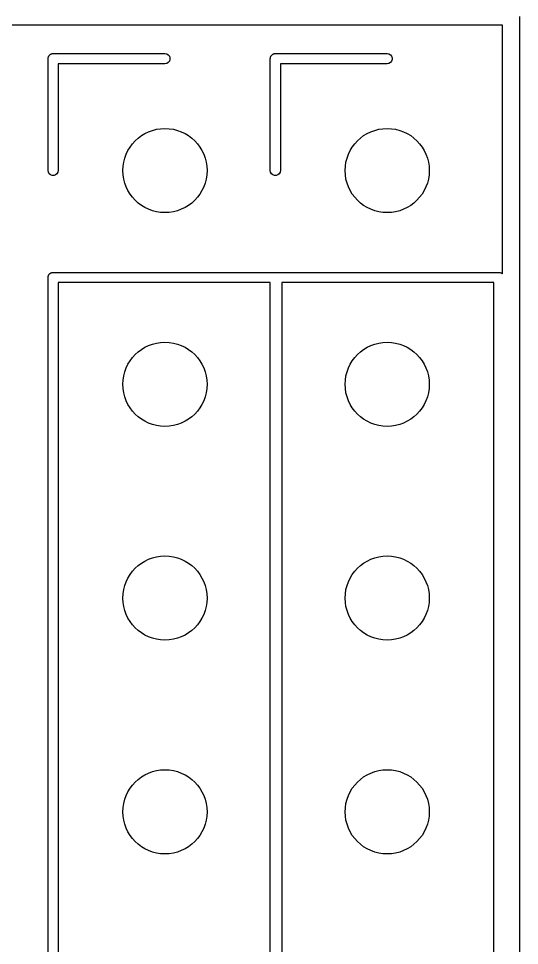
# Model space of a CAD drawing. Extents: x 10 to 287, y -200 to -10.
# Drawn here: x 137.35 to 143.31, y -59.5 to -48.49 of the extents above; entities that cross this region are included whole.
import ezdxf

# ---------------------------------------------------------------- set-up
doc = ezdxf.new("R2010")
doc.units = 0
doc.header["$MEASUREMENT"] = 0
doc.layers.add('BLACK', color=7, linetype='CONTINUOUS')

msp = doc.modelspace()

# ---------------------------------------------------------------- linework, layer by layer
at = {"layer": 'Black'}
for p, q in [((143.305, -48.4632), (143.305, -69.6976)), ((143.105, -48.5632), (130.91, -48.5632)), ((143.105, -51.5211), (143.105, -48.5632)), ((137.745, -48.9047), (137.75, -48.9029)), ((137.75, -48.9029), (137.755, -48.9029)), ((137.755, -48.9029), (137.76, -48.902)), ((137.76, -48.902), (139.09, -48.902)), ((139.09, -48.902), (139.111, -48.9056)), ((140.387, -48.9047), (140.392, -48.9029)), ((140.392, -48.9029), (140.397, -48.9029)), ((140.397, -48.9029), (140.402, -48.902)), ((140.402, -48.902), (141.732, -48.902)), ((141.732, -48.902), (141.753, -48.9056)), ((137.7, -48.962), (137.701, -48.9568)), ((137.7, -50.292), (137.7, -48.962)), ((137.701, -48.9516), (137.703, -48.9467)), ((137.701, -48.9568), (137.701, -48.9516)), ((137.703, -48.9467), (137.704, -48.9415)), ((137.704, -48.9415), (137.707, -48.9369)), ((137.707, -48.9369), (137.708, -48.932)), ((137.708, -48.932), (137.712, -48.928)), ((137.712, -48.928), (137.714, -48.9234)), ((137.714, -48.9234), (137.718, -48.9201)), ((137.718, -48.9201), (137.722, -48.916)), ((137.722, -48.916), (137.726, -48.9134)), ((137.726, -48.9134), (137.73, -48.91)), ((137.73, -48.91), (137.735, -48.9082)), ((137.735, -48.9082), (137.74, -48.9056)), ((137.74, -48.9056), (137.745, -48.9047)), ((139.111, -48.9056), (139.129, -48.916)), ((139.129, -49.008), (139.111, -49.0184)), ((139.129, -48.916), (139.142, -48.932)), ((139.142, -48.992), (139.129, -49.008)), ((139.142, -48.932), (139.149, -48.9516)), ((139.149, -48.9724), (139.142, -48.992)), ((139.149, -48.9516), (139.149, -48.9724)), ((140.342, -48.962), (140.343, -48.9568)), ((140.342, -50.292), (140.342, -48.962)), ((140.343, -48.9516), (140.345, -48.9467)), ((140.343, -48.9568), (140.343, -48.9516)), ((140.345, -48.9467), (140.346, -48.9415)), ((140.346, -48.9415), (140.348, -48.9369)), ((140.348, -48.9369), (140.35, -48.932)), ((140.35, -48.932), (140.353, -48.928)), ((140.353, -48.928), (140.356, -48.9234)), ((140.356, -48.9234), (140.36, -48.9201)), ((140.36, -48.9201), (140.363, -48.916)), ((140.363, -48.916), (140.368, -48.9134)), ((140.368, -48.9134), (140.372, -48.91)), ((140.372, -48.91), (140.377, -48.9082)), ((140.377, -48.9082), (140.381, -48.9056)), ((140.381, -48.9056), (140.387, -48.9047)), ((141.753, -48.9056), (141.771, -48.916)), ((141.771, -49.008), (141.753, -49.0184)), ((141.771, -48.916), (141.784, -48.932)), ((141.784, -48.992), (141.771, -49.008)), ((141.784, -48.932), (141.791, -48.9516)), ((141.791, -48.9724), (141.784, -48.992)), ((141.791, -48.9516), (141.791, -48.9724)), ((139.09, -49.022), (137.82, -49.022)), ((137.82, -49.022), (137.82, -50.292)), ((139.111, -49.0184), (139.09, -49.022)), ((141.732, -49.022), (140.462, -49.022)), ((140.462, -49.022), (140.462, -50.292)), ((141.753, -49.0184), (141.732, -49.022)), ((137.704, -50.3125), (137.7, -50.292)), ((137.714, -50.3306), (137.704, -50.3125)), ((137.73, -50.344), (137.714, -50.3306)), ((137.806, -50.3306), (137.79, -50.344)), ((137.817, -50.3125), (137.806, -50.3306)), ((137.82, -50.292), (137.817, -50.3125)), ((140.346, -50.3125), (140.342, -50.292)), ((140.356, -50.3306), (140.346, -50.3125)), ((140.372, -50.344), (140.356, -50.3306)), ((140.448, -50.3306), (140.432, -50.344)), ((140.458, -50.3125), (140.448, -50.3306)), ((140.462, -50.292), (140.458, -50.3125)), ((137.75, -50.3511), (137.73, -50.344)), ((137.771, -50.3511), (137.75, -50.3511)), ((137.79, -50.344), (137.771, -50.3511)), ((140.392, -50.3511), (140.372, -50.344)), ((140.412, -50.3511), (140.392, -50.3511)), ((140.432, -50.344), (140.412, -50.3511)), ((137.701, -51.5516), (137.703, -51.5467)), ((137.703, -51.5467), (137.704, -51.5415)), ((137.704, -51.5415), (137.707, -51.5369)), ((137.707, -51.5369), (137.708, -51.532)), ((137.708, -51.532), (137.712, -51.528)), ((137.712, -51.528), (137.714, -51.5234)), ((137.714, -51.5234), (137.718, -51.5201)), ((137.718, -51.5201), (137.722, -51.516)), ((137.722, -51.516), (137.726, -51.5134)), ((137.726, -51.5134), (137.73, -51.51)), ((137.73, -51.51), (137.735, -51.5082)), ((137.735, -51.5082), (137.74, -51.5056)), ((137.74, -51.5056), (137.745, -51.5047)), ((137.745, -51.5047), (137.75, -51.5029)), ((137.75, -51.5029), (137.755, -51.5029)), ((137.755, -51.5029), (137.76, -51.502)), ((137.76, -51.502), (140.42, -51.502)), ((140.42, -51.502), (143.062, -51.502)), ((143.062, -51.502), (143.067, -51.5029)), ((143.067, -51.5029), (143.072, -51.5029)), ((143.072, -51.5029), (143.077, -51.5047)), ((143.077, -51.5047), (143.083, -51.5056)), ((143.083, -51.5056), (143.087, -51.5082)), ((143.087, -51.5082), (143.092, -51.51)), ((143.092, -51.51), (143.096, -51.5134)), ((143.096, -51.5134), (143.101, -51.516)), ((143.101, -51.516), (143.104, -51.5201)), ((143.104, -51.5201), (143.105, -51.5211)), ((137.7, -51.562), (137.701, -51.5568)), ((137.7, -69.402), (137.7, -51.562)), ((137.701, -51.5568), (137.701, -51.5516)), ((137.82, -51.622), (137.82, -69.342)), ((140.342, -51.622), (137.82, -51.622)), ((140.342, -69.342), (140.342, -51.622)), ((140.48, -51.622), (140.48, -69.342)), ((143.002, -51.622), (140.48, -51.622)), ((143.002, -69.342), (143.002, -51.622))]:
    msp.add_line(p, q, dxfattribs=at)
for centre in [(139.09, -50.292), (141.732, -50.292), (139.09, -52.832), (141.732, -52.832), (139.09, -55.372), (141.732, -55.372), (139.09, -57.912), (141.732, -57.912)]:
    msp.add_circle(centre, 0.5, dxfattribs=at)

doc.saveas('drawing.dxf')
